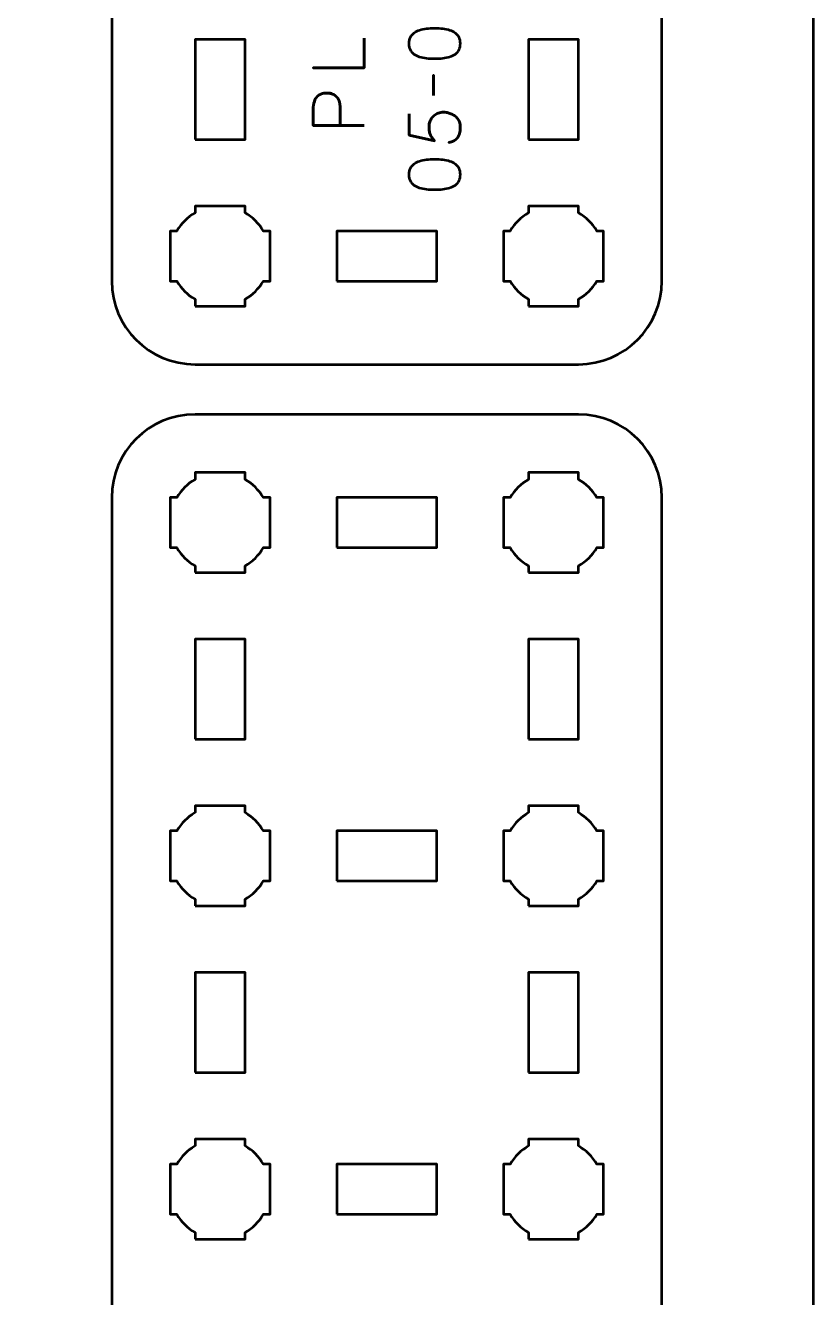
# Model space of a CAD drawing. Header units: centimetres. Extents: x -21 to 0, y -29.7 to 0.
# Drawn here: x -4.73 to 0, y -15.4 to -7.77 of the extents above; entities that cross this region are included whole.
import ezdxf

# ---------------------------------------------------------------- set-up
doc = ezdxf.new("R2010")
doc.units = ezdxf.units.CM
doc.header["$MEASUREMENT"] = 0
doc.layers.add('Layer 1', color=7, linetype='Continuous')

msp = doc.modelspace()

# ---------------------------------------------------------------- linework, layer by layer
at = {"layer": 'Layer 1', "color": 1, "lineweight": 53}
msp.add_open_spline([(-21.00003, -29.19995), (-21.00003, -29.19995), (-21.00003, -2.89992), (-21.00003, -2.89992), (-21.00003, -2.89992), (-21.00003, -2.81709), (-20.93286, -2.74992), (-20.85003, -2.74992), (-20.85003, -2.74992), (-20.7672, -2.74992), (-20.70003, -2.68275), (-20.70003, -2.59992), (-20.70003, -2.59992), (-20.70003, -2.51709), (-20.7672, -2.44992), (-20.85003, -2.44992), (-20.85003, -2.44992), (-20.93286, -2.44992), (-21.00003, -2.38275), (-21.00003, -2.29992), (-21.00003, -2.29992), (-21.00003, -2.21709), (-20.93286, -2.14992), (-20.85003, -2.14992), (-20.85003, -2.14992), (-20.7672, -2.14992), (-20.70003, -2.08275), (-20.70003, -1.99992), (-20.70003, -1.99992), (-20.70003, -1.91709), (-20.7672, -1.84992), (-20.85003, -1.84992), (-20.85003, -1.84992), (-20.93286, -1.84992), (-21.00003, -1.78275), (-21.00003, -1.69992), (-21.00003, -1.69992), (-21.00003, -1.61709), (-20.93286, -1.54992), (-20.85003, -1.54992), (-20.85003, -1.54992), (-20.7672, -1.54992), (-20.70003, -1.48275), (-20.70003, -1.39992), (-20.70003, -1.39992), (-20.70003, -1.31709), (-20.7672, -1.24992), (-20.85003, -1.24992), (-20.85003, -1.24992), (-20.93286, -1.24992), (-21.00003, -1.18275), (-21.00003, -1.09992), (-21.00003, -1.09992), (-21.00003, -1.09992), (-21.00003, -0.49992), (-21.00003, -0.49992), (-21.00003, -0.49992), (-21.00003, -0.22295), (-20.77694, 0.00004), (-20.49994, 0.00004), (-20.49994, 0.00004), (-20.49994, 0.00004), (-0.50008, 0.00004), (-0.50008, 0.00004), (-0.50008, 0.00004), (-0.22294, 0.00004), (0.00002, -0.22295), (0.00002, -0.49992), (0.00002, -0.49992), (0.00002, -0.49992), (0.00002, -29.19995), (0.00002, -29.19995), (0.00002, -29.19995), (0.00002, -29.47695), (-0.22294, -29.70004), (-0.50008, -29.70004), (-0.50008, -29.70004), (-0.50008, -29.70004), (-20.49994, -29.70004), (-20.49994, -29.70004), (-20.49994, -29.70004), (-20.77694, -29.70004), (-21.00003, -29.47695), (-21.00003, -29.19995)], degree=3, knots=[0, 0, 0, 0, 0.047619, 0.047619, 0.047619, 0.047619, 0.0952381, 0.0952381, 0.0952381, 0.0952381, 0.1428571, 0.1428571, 0.1428571, 0.1428571, 0.1904762, 0.1904762, 0.1904762, 0.1904762, 0.2380952, 0.2380952, 0.2380952, 0.2380952, 0.2857143, 0.2857143, 0.2857143, 0.2857143, 0.3333333, 0.3333333, 0.3333333, 0.3333333, 0.3809524, 0.3809524, 0.3809524, 0.3809524, 0.4285714, 0.4285714, 0.4285714, 0.4285714, 0.4761905, 0.4761905, 0.4761905, 0.4761905, 0.5238095, 0.5238095, 0.5238095, 0.5238095, 0.5714286, 0.5714286, 0.5714286, 0.5714286, 0.6190476, 0.6190476, 0.6190476, 0.6190476, 0.6666667, 0.6666667, 0.6666667, 0.6666667, 0.7142857, 0.7142857, 0.7142857, 0.7142857, 0.7619048, 0.7619048, 0.7619048, 0.7619048, 0.8095238, 0.8095238, 0.8095238, 0.8095238, 0.8571429, 0.8571429, 0.8571429, 0.8571429, 0.9047619, 0.9047619, 0.9047619, 0.9047619, 0.952381, 0.952381, 0.952381, 0.952381, 1, 1, 1, 1], dxfattribs=at)
at = {"layer": 'Layer 1', "color": 3, "lineweight": 53}
for points in [[(-1.40985, -9.8), (-1.40985, -9.8), (-3.70985, -9.8), (-3.70985, -9.8), (-3.70985, -9.8), (-3.98594, -9.8), (-4.20985, -9.57609), (-4.20985, -9.3), (-4.20985, -9.3), (-4.20985, -9.3), (-4.20985, -1), (-4.20985, -1), (-4.20985, -1), (-4.20985, -0.72391), (-3.98594, -0.5), (-3.70985, -0.5), (-3.70985, -0.5), (-3.70985, -0.5), (-1.40985, -0.5), (-1.40985, -0.5), (-1.40985, -0.5), (-1.13376, -0.5), (-0.90985, -0.72391), (-0.90985, -1), (-0.90985, -1), (-0.90985, -1), (-0.90985, -9.3), (-0.90985, -9.3), (-0.90985, -9.3), (-0.90985, -9.57609), (-1.13376, -9.8), (-1.40985, -9.8)], [(-1.40985, -19.4), (-1.40985, -19.4), (-3.70985, -19.4), (-3.70985, -19.4), (-3.70985, -19.4), (-3.98594, -19.4), (-4.20985, -19.17609), (-4.20985, -18.9), (-4.20985, -18.9), (-4.20985, -18.9), (-4.20985, -10.6), (-4.20985, -10.6), (-4.20985, -10.6), (-4.20985, -10.32391), (-3.98594, -10.1), (-3.70985, -10.1), (-3.70985, -10.1), (-3.70985, -10.1), (-1.40985, -10.1), (-1.40985, -10.1), (-1.40985, -10.1), (-1.13376, -10.1), (-0.90985, -10.32391), (-0.90985, -10.6), (-0.90985, -10.6), (-0.90985, -10.6), (-0.90985, -18.9), (-0.90985, -18.9), (-0.90985, -18.9), (-0.90985, -19.17609), (-1.13376, -19.4), (-1.40985, -19.4)]]:
    msp.add_open_spline(points, degree=3, knots=[0, 0, 0, 0, 0.125, 0.125, 0.125, 0.125, 0.25, 0.25, 0.25, 0.25, 0.375, 0.375, 0.375, 0.375, 0.5, 0.5, 0.5, 0.5, 0.625, 0.625, 0.625, 0.625, 0.75, 0.75, 0.75, 0.75, 0.875, 0.875, 0.875, 0.875, 1, 1, 1, 1], dxfattribs=at)
at = {"layer": 'Layer 1', "color": 5, "lineweight": 53}
for points, knots in [([(-2.12022, -7.87505), (-2.12029, -7.86024), (-2.1229, -7.84747), (-2.12798, -7.83681), (-2.12798, -7.83681), (-2.13306, -7.82623), (-2.14033, -7.81741), (-2.14957, -7.81036), (-2.14957, -7.81036), (-2.15888, -7.80337), (-2.16989, -7.79787), (-2.18259, -7.79378), (-2.18259, -7.79378), (-2.19529, -7.78975), (-2.20919, -7.78686), (-2.22443, -7.78524), (-2.22443, -7.78524), (-2.23967, -7.78354), (-2.25569, -7.7827), (-2.27262, -7.78277), (-2.27262, -7.78277), (-2.28948, -7.7827), (-2.3055, -7.78354), (-2.32067, -7.78524), (-2.32067, -7.78524), (-2.33584, -7.78686), (-2.34981, -7.78975), (-2.36251, -7.79378), (-2.36251, -7.79378), (-2.37514, -7.79787), (-2.38614, -7.80337), (-2.39553, -7.81036), (-2.39553, -7.81036), (-2.40484, -7.81741), (-2.41211, -7.82623), (-2.41719, -7.83681), (-2.41719, -7.83681), (-2.42234, -7.84747), (-2.42495, -7.86024), (-2.42502, -7.87505), (-2.42502, -7.87505), (-2.42495, -7.88987), (-2.42234, -7.90264), (-2.41719, -7.9133), (-2.41719, -7.9133), (-2.41211, -7.92388), (-2.40484, -7.9327), (-2.39553, -7.93975), (-2.39553, -7.93975), (-2.38614, -7.94674), (-2.37514, -7.95224), (-2.36251, -7.95633), (-2.36251, -7.95633), (-2.34981, -7.96036), (-2.33584, -7.96325), (-2.32067, -7.96487), (-2.32067, -7.96487), (-2.3055, -7.96656), (-2.28948, -7.96741), (-2.27262, -7.96734), (-2.27262, -7.96734), (-2.25569, -7.96741), (-2.23967, -7.96656), (-2.22443, -7.96487), (-2.22443, -7.96487), (-2.20919, -7.96325), (-2.19529, -7.96036), (-2.18259, -7.95633), (-2.18259, -7.95633), (-2.16989, -7.95224), (-2.15888, -7.94674), (-2.14957, -7.93975), (-2.14957, -7.93975), (-2.14033, -7.9327), (-2.13306, -7.92388), (-2.12798, -7.9133), (-2.12798, -7.9133), (-2.1229, -7.90264), (-2.12029, -7.88987), (-2.12022, -7.87505)], [0, 0, 0, 0, 0.05, 0.05, 0.05, 0.05, 0.1, 0.1, 0.1, 0.1, 0.15, 0.15, 0.15, 0.15, 0.2, 0.2, 0.2, 0.2, 0.25, 0.25, 0.25, 0.25, 0.3, 0.3, 0.3, 0.3, 0.35, 0.35, 0.35, 0.35, 0.4, 0.4, 0.4, 0.4, 0.45, 0.45, 0.45, 0.45, 0.5, 0.5, 0.5, 0.5, 0.55, 0.55, 0.55, 0.55, 0.6, 0.6, 0.6, 0.6, 0.65, 0.65, 0.65, 0.65, 0.7, 0.7, 0.7, 0.7, 0.75, 0.75, 0.75, 0.75, 0.8, 0.8, 0.8, 0.8, 0.85, 0.85, 0.85, 0.85, 0.9, 0.9, 0.9, 0.9, 0.95, 0.95, 0.95, 0.95, 1, 1, 1, 1]), ([(-2.12022, -7.87505), (-2.12029, -7.86024), (-2.1229, -7.84747), (-2.12798, -7.83681), (-2.12798, -7.83681), (-2.13306, -7.82623), (-2.14033, -7.81741), (-2.14957, -7.81036), (-2.14957, -7.81036), (-2.15888, -7.80337), (-2.16989, -7.79787), (-2.18259, -7.79378), (-2.18259, -7.79378), (-2.19529, -7.78975), (-2.20919, -7.78686), (-2.22443, -7.78524), (-2.22443, -7.78524), (-2.23967, -7.78354), (-2.25569, -7.7827), (-2.27262, -7.78277), (-2.27262, -7.78277), (-2.28948, -7.7827), (-2.3055, -7.78354), (-2.32067, -7.78524), (-2.32067, -7.78524), (-2.33584, -7.78686), (-2.34981, -7.78975), (-2.36251, -7.79378), (-2.36251, -7.79378), (-2.37514, -7.79787), (-2.38614, -7.80337), (-2.39553, -7.81036), (-2.39553, -7.81036), (-2.40484, -7.81741), (-2.41211, -7.82623), (-2.41719, -7.83681), (-2.41719, -7.83681), (-2.42234, -7.84747), (-2.42495, -7.86024), (-2.42502, -7.87505), (-2.42502, -7.87505), (-2.42495, -7.88987), (-2.42234, -7.90264), (-2.41719, -7.9133), (-2.41719, -7.9133), (-2.41211, -7.92388), (-2.40484, -7.9327), (-2.39553, -7.93975), (-2.39553, -7.93975), (-2.38614, -7.94674), (-2.37514, -7.95224), (-2.36251, -7.95633), (-2.36251, -7.95633), (-2.34981, -7.96036), (-2.33584, -7.96325), (-2.32067, -7.96487), (-2.32067, -7.96487), (-2.3055, -7.96656), (-2.28948, -7.96741), (-2.27262, -7.96734), (-2.27262, -7.96734), (-2.25569, -7.96741), (-2.23967, -7.96656), (-2.22443, -7.96487), (-2.22443, -7.96487), (-2.20919, -7.96325), (-2.19529, -7.96036), (-2.18259, -7.95633), (-2.18259, -7.95633), (-2.16989, -7.95224), (-2.15888, -7.94674), (-2.14957, -7.93975), (-2.14957, -7.93975), (-2.14033, -7.9327), (-2.13306, -7.92388), (-2.12798, -7.9133), (-2.12798, -7.9133), (-2.1229, -7.90264), (-2.12029, -7.88987), (-2.12022, -7.87505)], [0, 0, 0, 0, 0.05, 0.05, 0.05, 0.05, 0.1, 0.1, 0.1, 0.1, 0.15, 0.15, 0.15, 0.15, 0.2, 0.2, 0.2, 0.2, 0.25, 0.25, 0.25, 0.25, 0.3, 0.3, 0.3, 0.3, 0.35, 0.35, 0.35, 0.35, 0.4, 0.4, 0.4, 0.4, 0.45, 0.45, 0.45, 0.45, 0.5, 0.5, 0.5, 0.5, 0.55, 0.55, 0.55, 0.55, 0.6, 0.6, 0.6, 0.6, 0.65, 0.65, 0.65, 0.65, 0.7, 0.7, 0.7, 0.7, 0.75, 0.75, 0.75, 0.75, 0.8, 0.8, 0.8, 0.8, 0.85, 0.85, 0.85, 0.85, 0.9, 0.9, 0.9, 0.9, 0.95, 0.95, 0.95, 0.95, 1, 1, 1, 1]), ([(-2.69553, -7.84309), (-2.69553, -7.84309), (-2.69553, -8.02131), (-2.69553, -8.02131), (-2.69553, -8.02131), (-2.69553, -8.02131), (-3.00075, -8.02131), (-3.00075, -8.02131), (-3.00075, -8.02131), (-3.00075, -8.02131), (-2.69553, -8.02131), (-2.69553, -8.02131), (-2.69553, -8.02131), (-2.69553, -8.02131), (-2.69553, -7.84309), (-2.69553, -7.84309)], [0, 0, 0, 0, 0.25, 0.25, 0.25, 0.25, 0.5, 0.5, 0.5, 0.5, 0.75, 0.75, 0.75, 0.75, 1, 1, 1, 1]), ([(-2.27982, -8.18747), (-2.27982, -8.18747), (-2.27982, -8.06428), (-2.27982, -8.06428), (-2.27982, -8.06428), (-2.27982, -8.06428), (-2.27982, -8.18747), (-2.27982, -8.18747)], [0, 0, 0, 0, 0.5, 0.5, 0.5, 0.5, 1, 1, 1, 1]), ([(-2.69553, -8.36759), (-2.69553, -8.36759), (-3.00075, -8.36759), (-3.00075, -8.36759), (-3.00075, -8.36759), (-3.00075, -8.36759), (-3.00075, -8.27022), (-3.00075, -8.27022), (-3.00075, -8.27022), (-3.00068, -8.25075), (-2.99849, -8.23474), (-2.99426, -8.22211), (-2.99426, -8.22211), (-2.9901, -8.20955), (-2.98431, -8.19967), (-2.97697, -8.19254), (-2.97697, -8.19254), (-2.96971, -8.18542), (-2.96138, -8.18034), (-2.952, -8.17723), (-2.952, -8.17723), (-2.94261, -8.1742), (-2.93281, -8.17244), (-2.92243, -8.17201), (-2.92243, -8.17201), (-2.91206, -8.17152), (-2.9019, -8.17272), (-2.89203, -8.17554), (-2.89203, -8.17554), (-2.88215, -8.17843), (-2.87319, -8.1833), (-2.86514, -8.19029), (-2.86514, -8.19029), (-2.8571, -8.1972), (-2.85068, -8.20658), (-2.84595, -8.21837), (-2.84595, -8.21837), (-2.84116, -8.23015), (-2.83876, -8.24475), (-2.83862, -8.26218), (-2.83862, -8.26218), (-2.83862, -8.26218), (-2.83862, -8.36759), (-2.83862, -8.36759), (-2.83862, -8.36759), (-2.83862, -8.36759), (-2.83862, -8.26218), (-2.83862, -8.26218), (-2.83862, -8.26218), (-2.83876, -8.24511), (-2.84116, -8.23064), (-2.84595, -8.21893), (-2.84595, -8.21893), (-2.85068, -8.20715), (-2.8571, -8.19776), (-2.86514, -8.19071), (-2.86514, -8.19071), (-2.87319, -8.18372), (-2.88215, -8.17871), (-2.89203, -8.17575), (-2.89203, -8.17575), (-2.9019, -8.17279), (-2.91206, -8.17152), (-2.92243, -8.17201), (-2.92243, -8.17201), (-2.93281, -8.17244), (-2.94261, -8.1742), (-2.952, -8.17737), (-2.952, -8.17737), (-2.96138, -8.18048), (-2.96971, -8.1857), (-2.97697, -8.19283), (-2.97697, -8.19283), (-2.98431, -8.20002), (-2.9901, -8.2099), (-2.99426, -8.22246), (-2.99426, -8.22246), (-2.99849, -8.23509), (-3.00068, -8.25096), (-3.00075, -8.27022), (-3.00075, -8.27022), (-3.00075, -8.27022), (-3.00075, -8.36759), (-3.00075, -8.36759), (-3.00075, -8.36759), (-3.00075, -8.36759), (-2.69553, -8.36759), (-2.69553, -8.36759)], [0, 0, 0, 0, 0.0454545, 0.0454545, 0.0454545, 0.0454545, 0.0909091, 0.0909091, 0.0909091, 0.0909091, 0.1363636, 0.1363636, 0.1363636, 0.1363636, 0.1818182, 0.1818182, 0.1818182, 0.1818182, 0.2272727, 0.2272727, 0.2272727, 0.2272727, 0.2727273, 0.2727273, 0.2727273, 0.2727273, 0.3181818, 0.3181818, 0.3181818, 0.3181818, 0.3636364, 0.3636364, 0.3636364, 0.3636364, 0.4090909, 0.4090909, 0.4090909, 0.4090909, 0.4545455, 0.4545455, 0.4545455, 0.4545455, 0.5, 0.5, 0.5, 0.5, 0.5454545, 0.5454545, 0.5454545, 0.5454545, 0.5909091, 0.5909091, 0.5909091, 0.5909091, 0.6363636, 0.6363636, 0.6363636, 0.6363636, 0.6818182, 0.6818182, 0.6818182, 0.6818182, 0.7272727, 0.7272727, 0.7272727, 0.7272727, 0.7727273, 0.7727273, 0.7727273, 0.7727273, 0.8181818, 0.8181818, 0.8181818, 0.8181818, 0.8636364, 0.8636364, 0.8636364, 0.8636364, 0.9090909, 0.9090909, 0.9090909, 0.9090909, 0.9545455, 0.9545455, 0.9545455, 0.9545455, 1, 1, 1, 1]), ([(-2.42544, -8.29711), (-2.42544, -8.29711), (-2.42544, -8.42411), (-2.42544, -8.42411), (-2.42544, -8.42411), (-2.42544, -8.42411), (-2.27389, -8.45798), (-2.27389, -8.45798), (-2.27389, -8.45798), (-2.27897, -8.45205), (-2.28355, -8.44641), (-2.28758, -8.44097), (-2.28758, -8.44097), (-2.2916, -8.43561), (-2.29498, -8.42997), (-2.29781, -8.42397), (-2.29781, -8.42397), (-2.30063, -8.41804), (-2.30275, -8.41127), (-2.30423, -8.40365), (-2.30423, -8.40365), (-2.30571, -8.3961), (-2.30649, -8.38707), (-2.30649, -8.3767), (-2.30649, -8.3767), (-2.30649, -8.36823), (-2.30536, -8.35976), (-2.30303, -8.3513), (-2.30303, -8.3513), (-2.30077, -8.34283), (-2.29731, -8.33479), (-2.29273, -8.32717), (-2.29273, -8.32717), (-2.28807, -8.31948), (-2.28228, -8.3127), (-2.2753, -8.30678), (-2.2753, -8.30678), (-2.26831, -8.30078), (-2.26013, -8.29605), (-2.25075, -8.29267), (-2.25075, -8.29267), (-2.24136, -8.28921), (-2.23071, -8.28745), (-2.21886, -8.28738), (-2.21886, -8.28738), (-2.21448, -8.2873), (-2.20898, -8.2878), (-2.20249, -8.28879), (-2.20249, -8.28879), (-2.196, -8.2897), (-2.18894, -8.2914), (-2.18146, -8.2938), (-2.18146, -8.2938), (-2.17398, -8.29619), (-2.16657, -8.29958), (-2.15924, -8.30388), (-2.15924, -8.30388), (-2.1519, -8.30819), (-2.1452, -8.31369), (-2.13913, -8.32032), (-2.13913, -8.32032), (-2.13306, -8.32696), (-2.12819, -8.335), (-2.12452, -8.34438), (-2.12452, -8.34438), (-2.12093, -8.35384), (-2.11902, -8.36492), (-2.11895, -8.37754), (-2.11895, -8.37754), (-2.11902, -8.39264), (-2.12064, -8.40534), (-2.12368, -8.41564), (-2.12368, -8.41564), (-2.12678, -8.42595), (-2.1308, -8.43434), (-2.13588, -8.44083), (-2.13588, -8.44083), (-2.14096, -8.44739), (-2.14654, -8.45247), (-2.1526, -8.45614), (-2.1526, -8.45614), (-2.15867, -8.45981), (-2.16474, -8.46256), (-2.17081, -8.4644), (-2.17081, -8.4644), (-2.17688, -8.46623), (-2.18245, -8.46764), (-2.18753, -8.46856), (-2.18753, -8.46856), (-2.18245, -8.46764), (-2.17688, -8.46623), (-2.17081, -8.4644), (-2.17081, -8.4644), (-2.16474, -8.46256), (-2.15867, -8.45981), (-2.1526, -8.45614), (-2.1526, -8.45614), (-2.14654, -8.45247), (-2.14096, -8.44739), (-2.13588, -8.44083), (-2.13588, -8.44083), (-2.1308, -8.43434), (-2.12678, -8.42595), (-2.12368, -8.41564), (-2.12368, -8.41564), (-2.12064, -8.40534), (-2.11902, -8.39264), (-2.11895, -8.37754), (-2.11895, -8.37754), (-2.11902, -8.36492), (-2.12093, -8.35384), (-2.12452, -8.34438), (-2.12452, -8.34438), (-2.12819, -8.335), (-2.13306, -8.32696), (-2.13913, -8.32032), (-2.13913, -8.32032), (-2.1452, -8.31369), (-2.1519, -8.30819), (-2.15924, -8.30388), (-2.15924, -8.30388), (-2.16657, -8.29958), (-2.17398, -8.29619), (-2.18146, -8.2938), (-2.18146, -8.2938), (-2.18894, -8.2914), (-2.196, -8.2897), (-2.20249, -8.28879), (-2.20249, -8.28879), (-2.20898, -8.2878), (-2.21448, -8.2873), (-2.21886, -8.28738), (-2.21886, -8.28738), (-2.23071, -8.28745), (-2.24136, -8.28921), (-2.25075, -8.29267), (-2.25075, -8.29267), (-2.26013, -8.29605), (-2.26831, -8.30078), (-2.2753, -8.30678), (-2.2753, -8.30678), (-2.28228, -8.3127), (-2.28807, -8.31948), (-2.29273, -8.32717), (-2.29273, -8.32717), (-2.29731, -8.33479), (-2.30077, -8.34283), (-2.30303, -8.3513), (-2.30303, -8.3513), (-2.30536, -8.35976), (-2.30649, -8.36823), (-2.30649, -8.3767), (-2.30649, -8.3767), (-2.30649, -8.38707), (-2.30571, -8.3961), (-2.30423, -8.40365), (-2.30423, -8.40365), (-2.30275, -8.41127), (-2.30063, -8.41804), (-2.29781, -8.42397), (-2.29781, -8.42397), (-2.29498, -8.42997), (-2.2916, -8.43561), (-2.28758, -8.44097), (-2.28758, -8.44097), (-2.28355, -8.44641), (-2.27897, -8.45205), (-2.27389, -8.45798), (-2.27389, -8.45798), (-2.27389, -8.45798), (-2.42544, -8.42411), (-2.42544, -8.42411), (-2.42544, -8.42411), (-2.42544, -8.42411), (-2.42544, -8.29711), (-2.42544, -8.29711)], [0, 0, 0, 0, 0.0227273, 0.0227273, 0.0227273, 0.0227273, 0.0454545, 0.0454545, 0.0454545, 0.0454545, 0.0681818, 0.0681818, 0.0681818, 0.0681818, 0.0909091, 0.0909091, 0.0909091, 0.0909091, 0.1136364, 0.1136364, 0.1136364, 0.1136364, 0.1363636, 0.1363636, 0.1363636, 0.1363636, 0.1590909, 0.1590909, 0.1590909, 0.1590909, 0.1818182, 0.1818182, 0.1818182, 0.1818182, 0.2045455, 0.2045455, 0.2045455, 0.2045455, 0.2272727, 0.2272727, 0.2272727, 0.2272727, 0.25, 0.25, 0.25, 0.25, 0.2727273, 0.2727273, 0.2727273, 0.2727273, 0.2954545, 0.2954545, 0.2954545, 0.2954545, 0.3181818, 0.3181818, 0.3181818, 0.3181818, 0.3409091, 0.3409091, 0.3409091, 0.3409091, 0.3636364, 0.3636364, 0.3636364, 0.3636364, 0.3863636, 0.3863636, 0.3863636, 0.3863636, 0.4090909, 0.4090909, 0.4090909, 0.4090909, 0.4318182, 0.4318182, 0.4318182, 0.4318182, 0.4545455, 0.4545455, 0.4545455, 0.4545455, 0.4772727, 0.4772727, 0.4772727, 0.4772727, 0.5, 0.5, 0.5, 0.5, 0.5227273, 0.5227273, 0.5227273, 0.5227273, 0.5454545, 0.5454545, 0.5454545, 0.5454545, 0.5681818, 0.5681818, 0.5681818, 0.5681818, 0.5909091, 0.5909091, 0.5909091, 0.5909091, 0.6136364, 0.6136364, 0.6136364, 0.6136364, 0.6363636, 0.6363636, 0.6363636, 0.6363636, 0.6590909, 0.6590909, 0.6590909, 0.6590909, 0.6818182, 0.6818182, 0.6818182, 0.6818182, 0.7045455, 0.7045455, 0.7045455, 0.7045455, 0.7272727, 0.7272727, 0.7272727, 0.7272727, 0.75, 0.75, 0.75, 0.75, 0.7727273, 0.7727273, 0.7727273, 0.7727273, 0.7954545, 0.7954545, 0.7954545, 0.7954545, 0.8181818, 0.8181818, 0.8181818, 0.8181818, 0.8409091, 0.8409091, 0.8409091, 0.8409091, 0.8636364, 0.8636364, 0.8636364, 0.8636364, 0.8863636, 0.8863636, 0.8863636, 0.8863636, 0.9090909, 0.9090909, 0.9090909, 0.9090909, 0.9318182, 0.9318182, 0.9318182, 0.9318182, 0.9545455, 0.9545455, 0.9545455, 0.9545455, 0.9772727, 0.9772727, 0.9772727, 0.9772727, 1, 1, 1, 1]), ([(-2.12022, -8.66117), (-2.12029, -8.64636), (-2.1229, -8.63359), (-2.12798, -8.62293), (-2.12798, -8.62293), (-2.13306, -8.61235), (-2.14033, -8.60353), (-2.14957, -8.59648), (-2.14957, -8.59648), (-2.15888, -8.58949), (-2.16989, -8.58399), (-2.18259, -8.5799), (-2.18259, -8.5799), (-2.19529, -8.57587), (-2.20919, -8.57298), (-2.22443, -8.57136), (-2.22443, -8.57136), (-2.23967, -8.56966), (-2.25569, -8.56882), (-2.27262, -8.56889), (-2.27262, -8.56889), (-2.28948, -8.56882), (-2.3055, -8.56966), (-2.32067, -8.57136), (-2.32067, -8.57136), (-2.33584, -8.57298), (-2.34981, -8.57587), (-2.36251, -8.5799), (-2.36251, -8.5799), (-2.37514, -8.58399), (-2.38614, -8.58949), (-2.39553, -8.59648), (-2.39553, -8.59648), (-2.40484, -8.60353), (-2.41211, -8.61235), (-2.41719, -8.62293), (-2.41719, -8.62293), (-2.42234, -8.63359), (-2.42495, -8.64636), (-2.42502, -8.66117), (-2.42502, -8.66117), (-2.42495, -8.67599), (-2.42234, -8.68876), (-2.41719, -8.69942), (-2.41719, -8.69942), (-2.41211, -8.71), (-2.40484, -8.71882), (-2.39553, -8.72587), (-2.39553, -8.72587), (-2.38614, -8.73286), (-2.37514, -8.73836), (-2.36251, -8.74245), (-2.36251, -8.74245), (-2.34981, -8.74648), (-2.33584, -8.74937), (-2.32067, -8.75099), (-2.32067, -8.75099), (-2.3055, -8.75268), (-2.28948, -8.75353), (-2.27262, -8.75346), (-2.27262, -8.75346), (-2.25569, -8.75353), (-2.23967, -8.75268), (-2.22443, -8.75099), (-2.22443, -8.75099), (-2.20919, -8.74937), (-2.19529, -8.74648), (-2.18259, -8.74245), (-2.18259, -8.74245), (-2.16989, -8.73836), (-2.15888, -8.73286), (-2.14957, -8.72587), (-2.14957, -8.72587), (-2.14033, -8.71882), (-2.13306, -8.71), (-2.12798, -8.69942), (-2.12798, -8.69942), (-2.1229, -8.68876), (-2.12029, -8.67599), (-2.12022, -8.66117)], [0, 0, 0, 0, 0.05, 0.05, 0.05, 0.05, 0.1, 0.1, 0.1, 0.1, 0.15, 0.15, 0.15, 0.15, 0.2, 0.2, 0.2, 0.2, 0.25, 0.25, 0.25, 0.25, 0.3, 0.3, 0.3, 0.3, 0.35, 0.35, 0.35, 0.35, 0.4, 0.4, 0.4, 0.4, 0.45, 0.45, 0.45, 0.45, 0.5, 0.5, 0.5, 0.5, 0.55, 0.55, 0.55, 0.55, 0.6, 0.6, 0.6, 0.6, 0.65, 0.65, 0.65, 0.65, 0.7, 0.7, 0.7, 0.7, 0.75, 0.75, 0.75, 0.75, 0.8, 0.8, 0.8, 0.8, 0.85, 0.85, 0.85, 0.85, 0.9, 0.9, 0.9, 0.9, 0.95, 0.95, 0.95, 0.95, 1, 1, 1, 1]), ([(-2.12022, -8.66117), (-2.12029, -8.64636), (-2.1229, -8.63359), (-2.12798, -8.62293), (-2.12798, -8.62293), (-2.13306, -8.61235), (-2.14033, -8.60353), (-2.14957, -8.59648), (-2.14957, -8.59648), (-2.15888, -8.58949), (-2.16989, -8.58399), (-2.18259, -8.5799), (-2.18259, -8.5799), (-2.19529, -8.57587), (-2.20919, -8.57298), (-2.22443, -8.57136), (-2.22443, -8.57136), (-2.23967, -8.56966), (-2.25569, -8.56882), (-2.27262, -8.56889), (-2.27262, -8.56889), (-2.28948, -8.56882), (-2.3055, -8.56966), (-2.32067, -8.57136), (-2.32067, -8.57136), (-2.33584, -8.57298), (-2.34981, -8.57587), (-2.36251, -8.5799), (-2.36251, -8.5799), (-2.37514, -8.58399), (-2.38614, -8.58949), (-2.39553, -8.59648), (-2.39553, -8.59648), (-2.40484, -8.60353), (-2.41211, -8.61235), (-2.41719, -8.62293), (-2.41719, -8.62293), (-2.42234, -8.63359), (-2.42495, -8.64636), (-2.42502, -8.66117), (-2.42502, -8.66117), (-2.42495, -8.67599), (-2.42234, -8.68876), (-2.41719, -8.69942), (-2.41719, -8.69942), (-2.41211, -8.71), (-2.40484, -8.71882), (-2.39553, -8.72587), (-2.39553, -8.72587), (-2.38614, -8.73286), (-2.37514, -8.73836), (-2.36251, -8.74245), (-2.36251, -8.74245), (-2.34981, -8.74648), (-2.33584, -8.74937), (-2.32067, -8.75099), (-2.32067, -8.75099), (-2.3055, -8.75268), (-2.28948, -8.75353), (-2.27262, -8.75346), (-2.27262, -8.75346), (-2.25569, -8.75353), (-2.23967, -8.75268), (-2.22443, -8.75099), (-2.22443, -8.75099), (-2.20919, -8.74937), (-2.19529, -8.74648), (-2.18259, -8.74245), (-2.18259, -8.74245), (-2.16989, -8.73836), (-2.15888, -8.73286), (-2.14957, -8.72587), (-2.14957, -8.72587), (-2.14033, -8.71882), (-2.13306, -8.71), (-2.12798, -8.69942), (-2.12798, -8.69942), (-2.1229, -8.68876), (-2.12029, -8.67599), (-2.12022, -8.66117)], [0, 0, 0, 0, 0.05, 0.05, 0.05, 0.05, 0.1, 0.1, 0.1, 0.1, 0.15, 0.15, 0.15, 0.15, 0.2, 0.2, 0.2, 0.2, 0.25, 0.25, 0.25, 0.25, 0.3, 0.3, 0.3, 0.3, 0.35, 0.35, 0.35, 0.35, 0.4, 0.4, 0.4, 0.4, 0.45, 0.45, 0.45, 0.45, 0.5, 0.5, 0.5, 0.5, 0.55, 0.55, 0.55, 0.55, 0.6, 0.6, 0.6, 0.6, 0.65, 0.65, 0.65, 0.65, 0.7, 0.7, 0.7, 0.7, 0.75, 0.75, 0.75, 0.75, 0.8, 0.8, 0.8, 0.8, 0.85, 0.85, 0.85, 0.85, 0.9, 0.9, 0.9, 0.9, 0.95, 0.95, 0.95, 0.95, 1, 1, 1, 1])]:
    msp.add_open_spline(points, degree=3, knots=knots, dxfattribs=at)
at = {"layer": 'Layer 1', "lineweight": 53}
for points, knots in [([(-3.70985, -8.45), (-3.70985, -8.45), (-3.70985, -7.85), (-3.70985, -7.85), (-3.70985, -7.85), (-3.70985, -7.85), (-3.40985, -7.85), (-3.40985, -7.85), (-3.40985, -7.85), (-3.40985, -7.85), (-3.40985, -8.45), (-3.40985, -8.45), (-3.40985, -8.45), (-3.40985, -8.45), (-3.70985, -8.45), (-3.70985, -8.45)], [0, 0, 0, 0, 0.25, 0.25, 0.25, 0.25, 0.5, 0.5, 0.5, 0.5, 0.75, 0.75, 0.75, 0.75, 1, 1, 1, 1]), ([(-1.70985, -8.45), (-1.70985, -8.45), (-1.70985, -7.85), (-1.70985, -7.85), (-1.70985, -7.85), (-1.70985, -7.85), (-1.40985, -7.85), (-1.40985, -7.85), (-1.40985, -7.85), (-1.40985, -7.85), (-1.40985, -8.45), (-1.40985, -8.45), (-1.40985, -8.45), (-1.40985, -8.45), (-1.70985, -8.45), (-1.70985, -8.45)], [0, 0, 0, 0, 0.25, 0.25, 0.25, 0.25, 0.5, 0.5, 0.5, 0.5, 0.75, 0.75, 0.75, 0.75, 1, 1, 1, 1]), ([(-3.70985, -9.45), (-3.70985, -9.45), (-3.70985, -9.40985), (-3.70985, -9.40985), (-3.70985, -9.40985), (-3.75538, -9.3835), (-3.79335, -9.34553), (-3.8197, -9.3), (-3.8197, -9.3), (-3.8197, -9.3), (-3.85985, -9.3), (-3.85985, -9.3), (-3.85985, -9.3), (-3.85985, -9.3), (-3.85985, -9.15), (-3.85985, -9.15), (-3.85985, -9.15), (-3.85985, -9.15), (-3.85985, -9), (-3.85985, -9), (-3.85985, -9), (-3.85985, -9), (-3.8197, -9), (-3.8197, -9), (-3.8197, -9), (-3.79335, -8.95447), (-3.75538, -8.9165), (-3.70985, -8.89015), (-3.70985, -8.89015), (-3.70985, -8.89015), (-3.70985, -8.85), (-3.70985, -8.85), (-3.70985, -8.85), (-3.70985, -8.85), (-3.55985, -8.85), (-3.55985, -8.85), (-3.55985, -8.85), (-3.55985, -8.85), (-3.40985, -8.85), (-3.40985, -8.85), (-3.40985, -8.85), (-3.40985, -8.85), (-3.40985, -8.89015), (-3.40985, -8.89015), (-3.40985, -8.89015), (-3.36432, -8.9165), (-3.32635, -8.95447), (-3.3, -9), (-3.3, -9), (-3.3, -9), (-3.25985, -9), (-3.25985, -9), (-3.25985, -9), (-3.25985, -9), (-3.25985, -9.15), (-3.25985, -9.15), (-3.25985, -9.15), (-3.25985, -9.15), (-3.25985, -9.3), (-3.25985, -9.3), (-3.25985, -9.3), (-3.25985, -9.3), (-3.3, -9.3), (-3.3, -9.3), (-3.3, -9.3), (-3.32635, -9.34553), (-3.36432, -9.3835), (-3.40985, -9.40985), (-3.40985, -9.40985), (-3.40985, -9.40985), (-3.40985, -9.45), (-3.40985, -9.45), (-3.40985, -9.45), (-3.40985, -9.45), (-3.55985, -9.45), (-3.55985, -9.45), (-3.55985, -9.45), (-3.55985, -9.45), (-3.70985, -9.45), (-3.70985, -9.45)], [0, 0, 0, 0, 0.05, 0.05, 0.05, 0.05, 0.1, 0.1, 0.1, 0.1, 0.15, 0.15, 0.15, 0.15, 0.2, 0.2, 0.2, 0.2, 0.25, 0.25, 0.25, 0.25, 0.3, 0.3, 0.3, 0.3, 0.35, 0.35, 0.35, 0.35, 0.4, 0.4, 0.4, 0.4, 0.45, 0.45, 0.45, 0.45, 0.5, 0.5, 0.5, 0.5, 0.55, 0.55, 0.55, 0.55, 0.6, 0.6, 0.6, 0.6, 0.65, 0.65, 0.65, 0.65, 0.7, 0.7, 0.7, 0.7, 0.75, 0.75, 0.75, 0.75, 0.8, 0.8, 0.8, 0.8, 0.85, 0.85, 0.85, 0.85, 0.9, 0.9, 0.9, 0.9, 0.95, 0.95, 0.95, 0.95, 1, 1, 1, 1]), ([(-1.70985, -9.45), (-1.70985, -9.45), (-1.70985, -9.40985), (-1.70985, -9.40985), (-1.70985, -9.40985), (-1.75538, -9.3835), (-1.79335, -9.34553), (-1.8197, -9.3), (-1.8197, -9.3), (-1.8197, -9.3), (-1.85985, -9.3), (-1.85985, -9.3), (-1.85985, -9.3), (-1.85985, -9.3), (-1.85985, -9.15), (-1.85985, -9.15), (-1.85985, -9.15), (-1.85985, -9.15), (-1.85985, -9), (-1.85985, -9), (-1.85985, -9), (-1.85985, -9), (-1.8197, -9), (-1.8197, -9), (-1.8197, -9), (-1.79335, -8.95447), (-1.75538, -8.9165), (-1.70985, -8.89015), (-1.70985, -8.89015), (-1.70985, -8.89015), (-1.70985, -8.85), (-1.70985, -8.85), (-1.70985, -8.85), (-1.70985, -8.85), (-1.55985, -8.85), (-1.55985, -8.85), (-1.55985, -8.85), (-1.55985, -8.85), (-1.40985, -8.85), (-1.40985, -8.85), (-1.40985, -8.85), (-1.40985, -8.85), (-1.40985, -8.89015), (-1.40985, -8.89015), (-1.40985, -8.89015), (-1.36432, -8.9165), (-1.32635, -8.95447), (-1.3, -9), (-1.3, -9), (-1.3, -9), (-1.25985, -9), (-1.25985, -9), (-1.25985, -9), (-1.25985, -9), (-1.25985, -9.15), (-1.25985, -9.15), (-1.25985, -9.15), (-1.25985, -9.15), (-1.25985, -9.3), (-1.25985, -9.3), (-1.25985, -9.3), (-1.25985, -9.3), (-1.3, -9.3), (-1.3, -9.3), (-1.3, -9.3), (-1.32635, -9.34553), (-1.36432, -9.3835), (-1.40985, -9.40985), (-1.40985, -9.40985), (-1.40985, -9.40985), (-1.40985, -9.45), (-1.40985, -9.45), (-1.40985, -9.45), (-1.40985, -9.45), (-1.55985, -9.45), (-1.55985, -9.45), (-1.55985, -9.45), (-1.55985, -9.45), (-1.70985, -9.45), (-1.70985, -9.45)], [0, 0, 0, 0, 0.05, 0.05, 0.05, 0.05, 0.1, 0.1, 0.1, 0.1, 0.15, 0.15, 0.15, 0.15, 0.2, 0.2, 0.2, 0.2, 0.25, 0.25, 0.25, 0.25, 0.3, 0.3, 0.3, 0.3, 0.35, 0.35, 0.35, 0.35, 0.4, 0.4, 0.4, 0.4, 0.45, 0.45, 0.45, 0.45, 0.5, 0.5, 0.5, 0.5, 0.55, 0.55, 0.55, 0.55, 0.6, 0.6, 0.6, 0.6, 0.65, 0.65, 0.65, 0.65, 0.7, 0.7, 0.7, 0.7, 0.75, 0.75, 0.75, 0.75, 0.8, 0.8, 0.8, 0.8, 0.85, 0.85, 0.85, 0.85, 0.9, 0.9, 0.9, 0.9, 0.95, 0.95, 0.95, 0.95, 1, 1, 1, 1]), ([(-2.85985, -9.3), (-2.85985, -9.3), (-2.85985, -9), (-2.85985, -9), (-2.85985, -9), (-2.85985, -9), (-2.25985, -9), (-2.25985, -9), (-2.25985, -9), (-2.25985, -9), (-2.25985, -9.3), (-2.25985, -9.3), (-2.25985, -9.3), (-2.25985, -9.3), (-2.85985, -9.3), (-2.85985, -9.3)], [0, 0, 0, 0, 0.25, 0.25, 0.25, 0.25, 0.5, 0.5, 0.5, 0.5, 0.75, 0.75, 0.75, 0.75, 1, 1, 1, 1]), ([(-3.70985, -11.05), (-3.70985, -11.05), (-3.70985, -11.00985), (-3.70985, -11.00985), (-3.70985, -11.00985), (-3.75538, -10.9835), (-3.79335, -10.94553), (-3.8197, -10.9), (-3.8197, -10.9), (-3.8197, -10.9), (-3.85985, -10.9), (-3.85985, -10.9), (-3.85985, -10.9), (-3.85985, -10.9), (-3.85985, -10.75), (-3.85985, -10.75), (-3.85985, -10.75), (-3.85985, -10.75), (-3.85985, -10.6), (-3.85985, -10.6), (-3.85985, -10.6), (-3.85985, -10.6), (-3.8197, -10.6), (-3.8197, -10.6), (-3.8197, -10.6), (-3.79335, -10.55447), (-3.75538, -10.5165), (-3.70985, -10.49015), (-3.70985, -10.49015), (-3.70985, -10.49015), (-3.70985, -10.45), (-3.70985, -10.45), (-3.70985, -10.45), (-3.70985, -10.45), (-3.55985, -10.45), (-3.55985, -10.45), (-3.55985, -10.45), (-3.55985, -10.45), (-3.40985, -10.45), (-3.40985, -10.45), (-3.40985, -10.45), (-3.40985, -10.45), (-3.40985, -10.49015), (-3.40985, -10.49015), (-3.40985, -10.49015), (-3.36432, -10.5165), (-3.32635, -10.55447), (-3.3, -10.6), (-3.3, -10.6), (-3.3, -10.6), (-3.25985, -10.6), (-3.25985, -10.6), (-3.25985, -10.6), (-3.25985, -10.6), (-3.25985, -10.75), (-3.25985, -10.75), (-3.25985, -10.75), (-3.25985, -10.75), (-3.25985, -10.9), (-3.25985, -10.9), (-3.25985, -10.9), (-3.25985, -10.9), (-3.3, -10.9), (-3.3, -10.9), (-3.3, -10.9), (-3.32635, -10.94553), (-3.36432, -10.9835), (-3.40985, -11.00985), (-3.40985, -11.00985), (-3.40985, -11.00985), (-3.40985, -11.05), (-3.40985, -11.05), (-3.40985, -11.05), (-3.40985, -11.05), (-3.55985, -11.05), (-3.55985, -11.05), (-3.55985, -11.05), (-3.55985, -11.05), (-3.70985, -11.05), (-3.70985, -11.05)], [0, 0, 0, 0, 0.05, 0.05, 0.05, 0.05, 0.1, 0.1, 0.1, 0.1, 0.15, 0.15, 0.15, 0.15, 0.2, 0.2, 0.2, 0.2, 0.25, 0.25, 0.25, 0.25, 0.3, 0.3, 0.3, 0.3, 0.35, 0.35, 0.35, 0.35, 0.4, 0.4, 0.4, 0.4, 0.45, 0.45, 0.45, 0.45, 0.5, 0.5, 0.5, 0.5, 0.55, 0.55, 0.55, 0.55, 0.6, 0.6, 0.6, 0.6, 0.65, 0.65, 0.65, 0.65, 0.7, 0.7, 0.7, 0.7, 0.75, 0.75, 0.75, 0.75, 0.8, 0.8, 0.8, 0.8, 0.85, 0.85, 0.85, 0.85, 0.9, 0.9, 0.9, 0.9, 0.95, 0.95, 0.95, 0.95, 1, 1, 1, 1]), ([(-1.70985, -11.05), (-1.70985, -11.05), (-1.70985, -11.00985), (-1.70985, -11.00985), (-1.70985, -11.00985), (-1.75538, -10.9835), (-1.79335, -10.94553), (-1.8197, -10.9), (-1.8197, -10.9), (-1.8197, -10.9), (-1.85985, -10.9), (-1.85985, -10.9), (-1.85985, -10.9), (-1.85985, -10.9), (-1.85985, -10.75), (-1.85985, -10.75), (-1.85985, -10.75), (-1.85985, -10.75), (-1.85985, -10.6), (-1.85985, -10.6), (-1.85985, -10.6), (-1.85985, -10.6), (-1.8197, -10.6), (-1.8197, -10.6), (-1.8197, -10.6), (-1.79335, -10.55447), (-1.75538, -10.5165), (-1.70985, -10.49015), (-1.70985, -10.49015), (-1.70985, -10.49015), (-1.70985, -10.45), (-1.70985, -10.45), (-1.70985, -10.45), (-1.70985, -10.45), (-1.55985, -10.45), (-1.55985, -10.45), (-1.55985, -10.45), (-1.55985, -10.45), (-1.40985, -10.45), (-1.40985, -10.45), (-1.40985, -10.45), (-1.40985, -10.45), (-1.40985, -10.49015), (-1.40985, -10.49015), (-1.40985, -10.49015), (-1.36432, -10.5165), (-1.32635, -10.55447), (-1.3, -10.6), (-1.3, -10.6), (-1.3, -10.6), (-1.25985, -10.6), (-1.25985, -10.6), (-1.25985, -10.6), (-1.25985, -10.6), (-1.25985, -10.75), (-1.25985, -10.75), (-1.25985, -10.75), (-1.25985, -10.75), (-1.25985, -10.9), (-1.25985, -10.9), (-1.25985, -10.9), (-1.25985, -10.9), (-1.3, -10.9), (-1.3, -10.9), (-1.3, -10.9), (-1.32635, -10.94553), (-1.36432, -10.9835), (-1.40985, -11.00985), (-1.40985, -11.00985), (-1.40985, -11.00985), (-1.40985, -11.05), (-1.40985, -11.05), (-1.40985, -11.05), (-1.40985, -11.05), (-1.55985, -11.05), (-1.55985, -11.05), (-1.55985, -11.05), (-1.55985, -11.05), (-1.70985, -11.05), (-1.70985, -11.05)], [0, 0, 0, 0, 0.05, 0.05, 0.05, 0.05, 0.1, 0.1, 0.1, 0.1, 0.15, 0.15, 0.15, 0.15, 0.2, 0.2, 0.2, 0.2, 0.25, 0.25, 0.25, 0.25, 0.3, 0.3, 0.3, 0.3, 0.35, 0.35, 0.35, 0.35, 0.4, 0.4, 0.4, 0.4, 0.45, 0.45, 0.45, 0.45, 0.5, 0.5, 0.5, 0.5, 0.55, 0.55, 0.55, 0.55, 0.6, 0.6, 0.6, 0.6, 0.65, 0.65, 0.65, 0.65, 0.7, 0.7, 0.7, 0.7, 0.75, 0.75, 0.75, 0.75, 0.8, 0.8, 0.8, 0.8, 0.85, 0.85, 0.85, 0.85, 0.9, 0.9, 0.9, 0.9, 0.95, 0.95, 0.95, 0.95, 1, 1, 1, 1]), ([(-2.85985, -10.9), (-2.85985, -10.9), (-2.85985, -10.6), (-2.85985, -10.6), (-2.85985, -10.6), (-2.85985, -10.6), (-2.25985, -10.6), (-2.25985, -10.6), (-2.25985, -10.6), (-2.25985, -10.6), (-2.25985, -10.9), (-2.25985, -10.9), (-2.25985, -10.9), (-2.25985, -10.9), (-2.85985, -10.9), (-2.85985, -10.9)], [0, 0, 0, 0, 0.25, 0.25, 0.25, 0.25, 0.5, 0.5, 0.5, 0.5, 0.75, 0.75, 0.75, 0.75, 1, 1, 1, 1]), ([(-3.70985, -12.05), (-3.70985, -12.05), (-3.70985, -11.45), (-3.70985, -11.45), (-3.70985, -11.45), (-3.70985, -11.45), (-3.40985, -11.45), (-3.40985, -11.45), (-3.40985, -11.45), (-3.40985, -11.45), (-3.40985, -12.05), (-3.40985, -12.05), (-3.40985, -12.05), (-3.40985, -12.05), (-3.70985, -12.05), (-3.70985, -12.05)], [0, 0, 0, 0, 0.25, 0.25, 0.25, 0.25, 0.5, 0.5, 0.5, 0.5, 0.75, 0.75, 0.75, 0.75, 1, 1, 1, 1]), ([(-1.70985, -12.05), (-1.70985, -12.05), (-1.70985, -11.45), (-1.70985, -11.45), (-1.70985, -11.45), (-1.70985, -11.45), (-1.40985, -11.45), (-1.40985, -11.45), (-1.40985, -11.45), (-1.40985, -11.45), (-1.40985, -12.05), (-1.40985, -12.05), (-1.40985, -12.05), (-1.40985, -12.05), (-1.70985, -12.05), (-1.70985, -12.05)], [0, 0, 0, 0, 0.25, 0.25, 0.25, 0.25, 0.5, 0.5, 0.5, 0.5, 0.75, 0.75, 0.75, 0.75, 1, 1, 1, 1]), ([(-3.70985, -13.05), (-3.70985, -13.05), (-3.70985, -13.00985), (-3.70985, -13.00985), (-3.70985, -13.00985), (-3.75538, -12.9835), (-3.79335, -12.94553), (-3.8197, -12.9), (-3.8197, -12.9), (-3.8197, -12.9), (-3.85985, -12.9), (-3.85985, -12.9), (-3.85985, -12.9), (-3.85985, -12.9), (-3.85985, -12.75), (-3.85985, -12.75), (-3.85985, -12.75), (-3.85985, -12.75), (-3.85985, -12.6), (-3.85985, -12.6), (-3.85985, -12.6), (-3.85985, -12.6), (-3.8197, -12.6), (-3.8197, -12.6), (-3.8197, -12.6), (-3.79335, -12.55447), (-3.75538, -12.5165), (-3.70985, -12.49015), (-3.70985, -12.49015), (-3.70985, -12.49015), (-3.70985, -12.45), (-3.70985, -12.45), (-3.70985, -12.45), (-3.70985, -12.45), (-3.55985, -12.45), (-3.55985, -12.45), (-3.55985, -12.45), (-3.55985, -12.45), (-3.40985, -12.45), (-3.40985, -12.45), (-3.40985, -12.45), (-3.40985, -12.45), (-3.40985, -12.49015), (-3.40985, -12.49015), (-3.40985, -12.49015), (-3.36432, -12.5165), (-3.32635, -12.55447), (-3.3, -12.6), (-3.3, -12.6), (-3.3, -12.6), (-3.25985, -12.6), (-3.25985, -12.6), (-3.25985, -12.6), (-3.25985, -12.6), (-3.25985, -12.75), (-3.25985, -12.75), (-3.25985, -12.75), (-3.25985, -12.75), (-3.25985, -12.9), (-3.25985, -12.9), (-3.25985, -12.9), (-3.25985, -12.9), (-3.3, -12.9), (-3.3, -12.9), (-3.3, -12.9), (-3.32635, -12.94553), (-3.36432, -12.9835), (-3.40985, -13.00985), (-3.40985, -13.00985), (-3.40985, -13.00985), (-3.40985, -13.05), (-3.40985, -13.05), (-3.40985, -13.05), (-3.40985, -13.05), (-3.55985, -13.05), (-3.55985, -13.05), (-3.55985, -13.05), (-3.55985, -13.05), (-3.70985, -13.05), (-3.70985, -13.05)], [0, 0, 0, 0, 0.05, 0.05, 0.05, 0.05, 0.1, 0.1, 0.1, 0.1, 0.15, 0.15, 0.15, 0.15, 0.2, 0.2, 0.2, 0.2, 0.25, 0.25, 0.25, 0.25, 0.3, 0.3, 0.3, 0.3, 0.35, 0.35, 0.35, 0.35, 0.4, 0.4, 0.4, 0.4, 0.45, 0.45, 0.45, 0.45, 0.5, 0.5, 0.5, 0.5, 0.55, 0.55, 0.55, 0.55, 0.6, 0.6, 0.6, 0.6, 0.65, 0.65, 0.65, 0.65, 0.7, 0.7, 0.7, 0.7, 0.75, 0.75, 0.75, 0.75, 0.8, 0.8, 0.8, 0.8, 0.85, 0.85, 0.85, 0.85, 0.9, 0.9, 0.9, 0.9, 0.95, 0.95, 0.95, 0.95, 1, 1, 1, 1]), ([(-1.70985, -13.05), (-1.70985, -13.05), (-1.70985, -13.00985), (-1.70985, -13.00985), (-1.70985, -13.00985), (-1.75538, -12.9835), (-1.79335, -12.94553), (-1.8197, -12.9), (-1.8197, -12.9), (-1.8197, -12.9), (-1.85985, -12.9), (-1.85985, -12.9), (-1.85985, -12.9), (-1.85985, -12.9), (-1.85985, -12.75), (-1.85985, -12.75), (-1.85985, -12.75), (-1.85985, -12.75), (-1.85985, -12.6), (-1.85985, -12.6), (-1.85985, -12.6), (-1.85985, -12.6), (-1.8197, -12.6), (-1.8197, -12.6), (-1.8197, -12.6), (-1.79335, -12.55447), (-1.75538, -12.5165), (-1.70985, -12.49015), (-1.70985, -12.49015), (-1.70985, -12.49015), (-1.70985, -12.45), (-1.70985, -12.45), (-1.70985, -12.45), (-1.70985, -12.45), (-1.55985, -12.45), (-1.55985, -12.45), (-1.55985, -12.45), (-1.55985, -12.45), (-1.40985, -12.45), (-1.40985, -12.45), (-1.40985, -12.45), (-1.40985, -12.45), (-1.40985, -12.49015), (-1.40985, -12.49015), (-1.40985, -12.49015), (-1.36432, -12.5165), (-1.32635, -12.55447), (-1.3, -12.6), (-1.3, -12.6), (-1.3, -12.6), (-1.25985, -12.6), (-1.25985, -12.6), (-1.25985, -12.6), (-1.25985, -12.6), (-1.25985, -12.75), (-1.25985, -12.75), (-1.25985, -12.75), (-1.25985, -12.75), (-1.25985, -12.9), (-1.25985, -12.9), (-1.25985, -12.9), (-1.25985, -12.9), (-1.3, -12.9), (-1.3, -12.9), (-1.3, -12.9), (-1.32635, -12.94553), (-1.36432, -12.9835), (-1.40985, -13.00985), (-1.40985, -13.00985), (-1.40985, -13.00985), (-1.40985, -13.05), (-1.40985, -13.05), (-1.40985, -13.05), (-1.40985, -13.05), (-1.55985, -13.05), (-1.55985, -13.05), (-1.55985, -13.05), (-1.55985, -13.05), (-1.70985, -13.05), (-1.70985, -13.05)], [0, 0, 0, 0, 0.05, 0.05, 0.05, 0.05, 0.1, 0.1, 0.1, 0.1, 0.15, 0.15, 0.15, 0.15, 0.2, 0.2, 0.2, 0.2, 0.25, 0.25, 0.25, 0.25, 0.3, 0.3, 0.3, 0.3, 0.35, 0.35, 0.35, 0.35, 0.4, 0.4, 0.4, 0.4, 0.45, 0.45, 0.45, 0.45, 0.5, 0.5, 0.5, 0.5, 0.55, 0.55, 0.55, 0.55, 0.6, 0.6, 0.6, 0.6, 0.65, 0.65, 0.65, 0.65, 0.7, 0.7, 0.7, 0.7, 0.75, 0.75, 0.75, 0.75, 0.8, 0.8, 0.8, 0.8, 0.85, 0.85, 0.85, 0.85, 0.9, 0.9, 0.9, 0.9, 0.95, 0.95, 0.95, 0.95, 1, 1, 1, 1]), ([(-2.85985, -12.9), (-2.85985, -12.9), (-2.85985, -12.6), (-2.85985, -12.6), (-2.85985, -12.6), (-2.85985, -12.6), (-2.25985, -12.6), (-2.25985, -12.6), (-2.25985, -12.6), (-2.25985, -12.6), (-2.25985, -12.9), (-2.25985, -12.9), (-2.25985, -12.9), (-2.25985, -12.9), (-2.85985, -12.9), (-2.85985, -12.9)], [0, 0, 0, 0, 0.25, 0.25, 0.25, 0.25, 0.5, 0.5, 0.5, 0.5, 0.75, 0.75, 0.75, 0.75, 1, 1, 1, 1]), ([(-3.70985, -14.05), (-3.70985, -14.05), (-3.70985, -13.45), (-3.70985, -13.45), (-3.70985, -13.45), (-3.70985, -13.45), (-3.40985, -13.45), (-3.40985, -13.45), (-3.40985, -13.45), (-3.40985, -13.45), (-3.40985, -14.05), (-3.40985, -14.05), (-3.40985, -14.05), (-3.40985, -14.05), (-3.70985, -14.05), (-3.70985, -14.05)], [0, 0, 0, 0, 0.25, 0.25, 0.25, 0.25, 0.5, 0.5, 0.5, 0.5, 0.75, 0.75, 0.75, 0.75, 1, 1, 1, 1]), ([(-1.70985, -14.05), (-1.70985, -14.05), (-1.70985, -13.45), (-1.70985, -13.45), (-1.70985, -13.45), (-1.70985, -13.45), (-1.40985, -13.45), (-1.40985, -13.45), (-1.40985, -13.45), (-1.40985, -13.45), (-1.40985, -14.05), (-1.40985, -14.05), (-1.40985, -14.05), (-1.40985, -14.05), (-1.70985, -14.05), (-1.70985, -14.05)], [0, 0, 0, 0, 0.25, 0.25, 0.25, 0.25, 0.5, 0.5, 0.5, 0.5, 0.75, 0.75, 0.75, 0.75, 1, 1, 1, 1]), ([(-3.70985, -15.05), (-3.70985, -15.05), (-3.70985, -15.00985), (-3.70985, -15.00985), (-3.70985, -15.00985), (-3.75538, -14.9835), (-3.79335, -14.94553), (-3.8197, -14.9), (-3.8197, -14.9), (-3.8197, -14.9), (-3.85985, -14.9), (-3.85985, -14.9), (-3.85985, -14.9), (-3.85985, -14.9), (-3.85985, -14.75), (-3.85985, -14.75), (-3.85985, -14.75), (-3.85985, -14.75), (-3.85985, -14.6), (-3.85985, -14.6), (-3.85985, -14.6), (-3.85985, -14.6), (-3.8197, -14.6), (-3.8197, -14.6), (-3.8197, -14.6), (-3.79335, -14.55447), (-3.75538, -14.5165), (-3.70985, -14.49015), (-3.70985, -14.49015), (-3.70985, -14.49015), (-3.70985, -14.45), (-3.70985, -14.45), (-3.70985, -14.45), (-3.70985, -14.45), (-3.55985, -14.45), (-3.55985, -14.45), (-3.55985, -14.45), (-3.55985, -14.45), (-3.40985, -14.45), (-3.40985, -14.45), (-3.40985, -14.45), (-3.40985, -14.45), (-3.40985, -14.49015), (-3.40985, -14.49015), (-3.40985, -14.49015), (-3.36432, -14.5165), (-3.32635, -14.55447), (-3.3, -14.6), (-3.3, -14.6), (-3.3, -14.6), (-3.25985, -14.6), (-3.25985, -14.6), (-3.25985, -14.6), (-3.25985, -14.6), (-3.25985, -14.75), (-3.25985, -14.75), (-3.25985, -14.75), (-3.25985, -14.75), (-3.25985, -14.9), (-3.25985, -14.9), (-3.25985, -14.9), (-3.25985, -14.9), (-3.3, -14.9), (-3.3, -14.9), (-3.3, -14.9), (-3.32635, -14.94553), (-3.36432, -14.9835), (-3.40985, -15.00985), (-3.40985, -15.00985), (-3.40985, -15.00985), (-3.40985, -15.05), (-3.40985, -15.05), (-3.40985, -15.05), (-3.40985, -15.05), (-3.55985, -15.05), (-3.55985, -15.05), (-3.55985, -15.05), (-3.55985, -15.05), (-3.70985, -15.05), (-3.70985, -15.05)], [0, 0, 0, 0, 0.05, 0.05, 0.05, 0.05, 0.1, 0.1, 0.1, 0.1, 0.15, 0.15, 0.15, 0.15, 0.2, 0.2, 0.2, 0.2, 0.25, 0.25, 0.25, 0.25, 0.3, 0.3, 0.3, 0.3, 0.35, 0.35, 0.35, 0.35, 0.4, 0.4, 0.4, 0.4, 0.45, 0.45, 0.45, 0.45, 0.5, 0.5, 0.5, 0.5, 0.55, 0.55, 0.55, 0.55, 0.6, 0.6, 0.6, 0.6, 0.65, 0.65, 0.65, 0.65, 0.7, 0.7, 0.7, 0.7, 0.75, 0.75, 0.75, 0.75, 0.8, 0.8, 0.8, 0.8, 0.85, 0.85, 0.85, 0.85, 0.9, 0.9, 0.9, 0.9, 0.95, 0.95, 0.95, 0.95, 1, 1, 1, 1]), ([(-1.70985, -15.05), (-1.70985, -15.05), (-1.70985, -15.00985), (-1.70985, -15.00985), (-1.70985, -15.00985), (-1.75538, -14.9835), (-1.79335, -14.94553), (-1.8197, -14.9), (-1.8197, -14.9), (-1.8197, -14.9), (-1.85985, -14.9), (-1.85985, -14.9), (-1.85985, -14.9), (-1.85985, -14.9), (-1.85985, -14.75), (-1.85985, -14.75), (-1.85985, -14.75), (-1.85985, -14.75), (-1.85985, -14.6), (-1.85985, -14.6), (-1.85985, -14.6), (-1.85985, -14.6), (-1.8197, -14.6), (-1.8197, -14.6), (-1.8197, -14.6), (-1.79335, -14.55447), (-1.75538, -14.5165), (-1.70985, -14.49015), (-1.70985, -14.49015), (-1.70985, -14.49015), (-1.70985, -14.45), (-1.70985, -14.45), (-1.70985, -14.45), (-1.70985, -14.45), (-1.55985, -14.45), (-1.55985, -14.45), (-1.55985, -14.45), (-1.55985, -14.45), (-1.40985, -14.45), (-1.40985, -14.45), (-1.40985, -14.45), (-1.40985, -14.45), (-1.40985, -14.49015), (-1.40985, -14.49015), (-1.40985, -14.49015), (-1.36432, -14.5165), (-1.32635, -14.55447), (-1.3, -14.6), (-1.3, -14.6), (-1.3, -14.6), (-1.25985, -14.6), (-1.25985, -14.6), (-1.25985, -14.6), (-1.25985, -14.6), (-1.25985, -14.75), (-1.25985, -14.75), (-1.25985, -14.75), (-1.25985, -14.75), (-1.25985, -14.9), (-1.25985, -14.9), (-1.25985, -14.9), (-1.25985, -14.9), (-1.3, -14.9), (-1.3, -14.9), (-1.3, -14.9), (-1.32635, -14.94553), (-1.36432, -14.9835), (-1.40985, -15.00985), (-1.40985, -15.00985), (-1.40985, -15.00985), (-1.40985, -15.05), (-1.40985, -15.05), (-1.40985, -15.05), (-1.40985, -15.05), (-1.55985, -15.05), (-1.55985, -15.05), (-1.55985, -15.05), (-1.55985, -15.05), (-1.70985, -15.05), (-1.70985, -15.05)], [0, 0, 0, 0, 0.05, 0.05, 0.05, 0.05, 0.1, 0.1, 0.1, 0.1, 0.15, 0.15, 0.15, 0.15, 0.2, 0.2, 0.2, 0.2, 0.25, 0.25, 0.25, 0.25, 0.3, 0.3, 0.3, 0.3, 0.35, 0.35, 0.35, 0.35, 0.4, 0.4, 0.4, 0.4, 0.45, 0.45, 0.45, 0.45, 0.5, 0.5, 0.5, 0.5, 0.55, 0.55, 0.55, 0.55, 0.6, 0.6, 0.6, 0.6, 0.65, 0.65, 0.65, 0.65, 0.7, 0.7, 0.7, 0.7, 0.75, 0.75, 0.75, 0.75, 0.8, 0.8, 0.8, 0.8, 0.85, 0.85, 0.85, 0.85, 0.9, 0.9, 0.9, 0.9, 0.95, 0.95, 0.95, 0.95, 1, 1, 1, 1]), ([(-2.85985, -14.9), (-2.85985, -14.9), (-2.85985, -14.6), (-2.85985, -14.6), (-2.85985, -14.6), (-2.85985, -14.6), (-2.25985, -14.6), (-2.25985, -14.6), (-2.25985, -14.6), (-2.25985, -14.6), (-2.25985, -14.9), (-2.25985, -14.9), (-2.25985, -14.9), (-2.25985, -14.9), (-2.85985, -14.9), (-2.85985, -14.9)], [0, 0, 0, 0, 0.25, 0.25, 0.25, 0.25, 0.5, 0.5, 0.5, 0.5, 0.75, 0.75, 0.75, 0.75, 1, 1, 1, 1])]:
    msp.add_open_spline(points, degree=3, knots=knots, dxfattribs=at)

doc.saveas('drawing.dxf')
